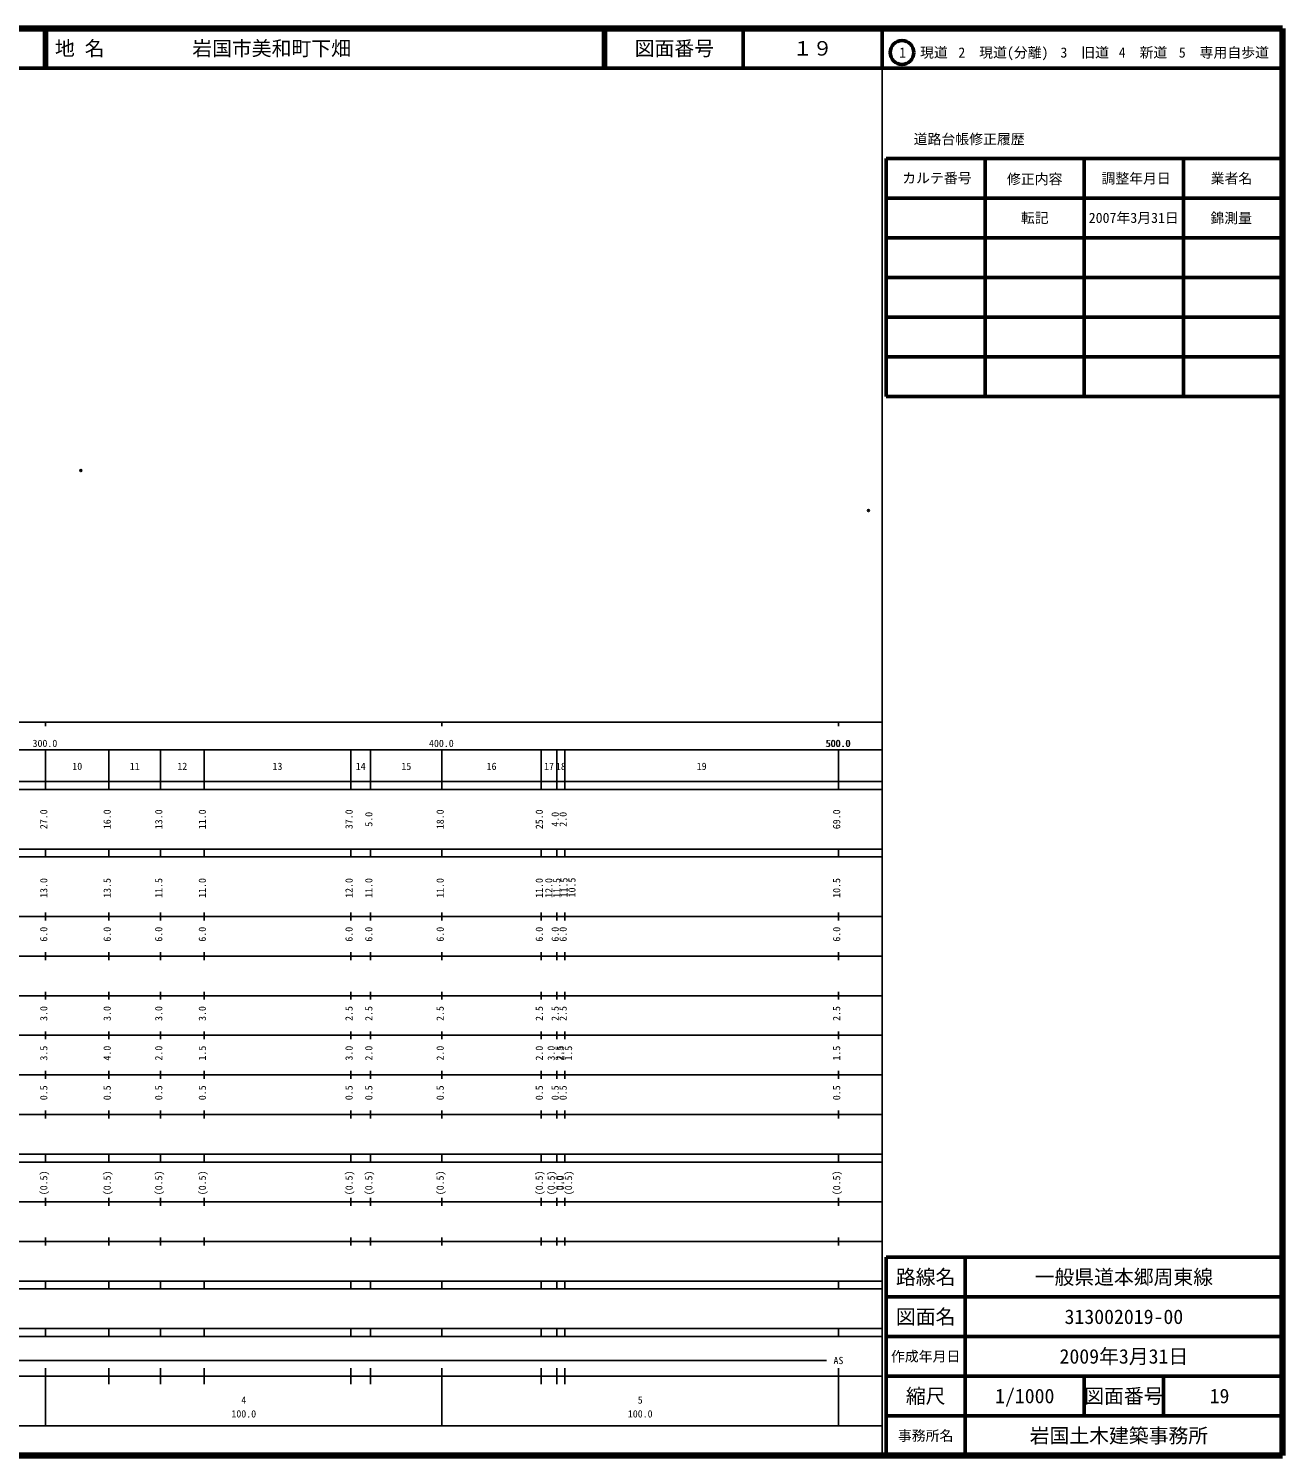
# Model space of a CAD drawing. Units: millimetres on the paper. Extents: x 40 to 680, y 20 to 380.
# Drawn here: x 363.7 to 680, y 20 to 380 of the extents above; entities that cross this region are included whole.
import ezdxf
from ezdxf.enums import TextEntityAlignment as Align

# ---------------------------------------------------------------- set-up
doc = ezdxf.new("R2010")
doc.units = ezdxf.units.MM
doc.header["$PDMODE"] = 32
doc.header["$PDSIZE"] = 0.5
doc.layers.add('M-OTRS', color=6, linetype='Continuous')
doc.layers.add('M-TTL-TXT', color=7, linetype='Continuous')
for name, color, linetype, lineweight in [('M-TTL', 2, 'Continuous', 140), ('M-TTL-BAND', 7, 'Continuous', 25), ('M-TTL-FRAM', 2, 'Continuous', 50), ('M-TTL-LINE', 7, 'Continuous', 50)]:
    doc.layers.add(name, color=color, linetype=linetype, lineweight=lineweight)
doc.styles.add('ＭＳ ゴシック', font='')
doc.styles.get('ＭＳ ゴシック').set_extended_font_data('MS Gothic')

msp = doc.modelspace()

# ---------------------------------------------------------------- linework, layer by layer
at = {"layer": 'M-OTRS'}
for p in [(376.909, 268.478), (575.562, 258.383)]:
    msp.add_point(p, dxfattribs=at)
at = {"layer": 'M-TTL'}
for p, q in [((680, 380), (40, 380)), ((680, 20), (680, 380)), ((40, 20), (680, 20))]:
    msp.add_line(p, q, dxfattribs=at)
at = {"layer": 'M-TTL-BAND'}
for p, q in [((579, 20), (579, 370)), ((40, 205), (579, 205)), ((368, 205), (368, 204)), ((468, 205), (468, 204)), ((568, 205), (568, 204)), ((68, 198), (579, 198)), ((368, 188), (368, 198)), ((384, 188), (384, 198)), ((397, 188), (397, 198)), ((408, 188), (408, 198)), ((445, 188), (445, 198)), ((450, 188), (450, 198)), ((468, 188), (468, 198)), ((493, 188), (493, 198)), ((497, 188), (497, 198)), ((499, 188), (499, 198)), ((568, 188), (568, 198)), ((40, 190), (579, 190)), ((40, 188), (579, 188)), ((40, 173), (579, 173)), ((368, 171), (368, 173)), ((384, 171), (384, 173)), ((397, 171), (397, 173)), ((408, 171), (408, 173)), ((445, 171), (445, 173)), ((450, 171), (450, 173)), ((468, 171), (468, 173)), ((493, 171), (493, 173)), ((497, 171), (497, 173)), ((499, 171), (499, 173)), ((568, 171), (568, 173)), ((40, 171), (579, 171)), ((40, 156), (579, 156)), ((368, 155), (368, 157)), ((384, 155), (384, 157)), ((397, 155), (397, 157)), ((408, 155), (408, 157)), ((445, 155), (445, 157)), ((450, 155), (450, 157)), ((468, 155), (468, 157)), ((493, 155), (493, 157)), ((497, 155), (497, 157)), ((499, 155), (499, 157)), ((568, 155), (568, 157)), ((46, 146), (579, 146)), ((368, 145), (368, 147)), ((384, 145), (384, 147)), ((397, 145), (397, 147)), ((408, 145), (408, 147)), ((445, 145), (445, 147)), ((450, 145), (450, 147)), ((468, 145), (468, 147)), ((493, 145), (493, 147)), ((497, 145), (497, 147)), ((499, 145), (499, 147)), ((568, 145), (568, 147)), ((368, 135), (368, 137)), ((384, 135), (384, 137)), ((397, 135), (397, 137)), ((408, 135), (408, 137)), ((445, 135), (445, 137)), ((450, 135), (450, 137)), ((468, 135), (468, 137)), ((493, 135), (493, 137)), ((497, 135), (497, 137)), ((499, 135), (499, 137)), ((568, 135), (568, 137)), ((52, 136), (579, 136)), ((46, 126), (579, 126)), ((368, 125), (368, 127)), ((384, 125), (384, 127)), ((397, 125), (397, 127)), ((408, 125), (408, 127)), ((445, 125), (445, 127)), ((450, 125), (450, 127)), ((468, 125), (468, 127)), ((493, 125), (493, 127)), ((497, 125), (497, 127)), ((499, 125), (499, 127)), ((568, 125), (568, 127)), ((52, 116), (579, 116)), ((368, 115), (368, 117)), ((384, 115), (384, 117)), ((397, 115), (397, 117)), ((408, 115), (408, 117)), ((445, 115), (445, 117)), ((450, 115), (450, 117)), ((468, 115), (468, 117)), ((493, 115), (493, 117)), ((497, 115), (497, 117)), ((499, 115), (499, 117)), ((568, 115), (568, 117)), ((46, 106), (579, 106)), ((368, 105), (368, 107)), ((384, 105), (384, 107)), ((397, 105), (397, 107)), ((408, 105), (408, 107)), ((445, 105), (445, 107)), ((450, 105), (450, 107)), ((468, 105), (468, 107)), ((493, 105), (493, 107)), ((497, 105), (497, 107)), ((499, 105), (499, 107)), ((568, 105), (568, 107)), ((40, 96), (579, 96)), ((40, 94), (579, 94)), ((368, 94), (368, 96)), ((384, 94), (384, 96)), ((397, 94), (397, 96)), ((408, 94), (408, 96)), ((445, 94), (445, 96)), ((450, 94), (450, 96)), ((468, 94), (468, 96)), ((493, 94), (493, 96)), ((497, 94), (497, 96)), ((499, 94), (499, 96)), ((568, 94), (568, 96)), ((49, 84), (579, 84)), ((368, 83), (368, 85)), ((384, 83), (384, 85)), ((397, 83), (397, 85)), ((408, 83), (408, 85)), ((445, 83), (445, 85)), ((450, 83), (450, 85)), ((468, 83), (468, 85)), ((493, 83), (493, 85)), ((497, 83), (497, 85)), ((499, 83), (499, 85)), ((568, 83), (568, 85)), ((40, 74), (579, 74)), ((368, 73), (368, 75)), ((384, 73), (384, 75)), ((397, 73), (397, 75)), ((408, 73), (408, 75)), ((445, 73), (445, 75)), ((450, 73), (450, 75)), ((468, 73), (468, 75)), ((493, 73), (493, 75)), ((497, 73), (497, 75)), ((499, 73), (499, 75)), ((568, 73), (568, 75)), ((40, 64), (579, 64)), ((40, 62), (579, 62)), ((368, 62), (368, 64)), ((384, 62), (384, 64)), ((397, 62), (397, 64)), ((408, 62), (408, 64)), ((445, 62), (445, 64)), ((450, 62), (450, 64)), ((468, 62), (468, 64)), ((493, 62), (493, 64)), ((497, 62), (497, 64)), ((499, 62), (499, 64)), ((568, 62), (568, 64)), ((40, 52), (579, 52)), ((368, 50), (368, 52)), ((384, 50), (384, 52)), ((397, 50), (397, 52)), ((408, 50), (408, 52)), ((445, 50), (445, 52)), ((450, 50), (450, 52)), ((468, 50), (468, 52)), ((493, 50), (493, 52)), ((497, 50), (497, 52)), ((499, 50), (499, 52)), ((568, 50), (568, 52)), ((40, 50), (579, 50)), ((71, 44), (565, 44)), ((40, 40), (579, 40)), ((368, 27.5), (368, 42)), ((384, 38), (384, 42)), ((397, 38), (397, 42)), ((408, 38), (408, 42)), ((445, 38), (445, 42)), ((450, 38), (450, 42)), ((468, 27.5), (468, 42)), ((493, 38), (493, 42)), ((497, 38), (497, 42)), ((499, 38), (499, 42)), ((568, 27.5), (568, 42)), ((68, 27.5), (579, 27.5))]:
    msp.add_line(p, q, dxfattribs=at)
at = {"layer": 'M-TTL-FRAM'}
for p, q in [((580, 347.197), (580, 287.197)), ((580, 347.197), (680, 347.197)), ((580, 287.197), (680, 287.197)), ((680, 70), (580, 70)), ((580, 70), (580, 20))]:
    msp.add_line(p, q, dxfattribs=at)
at = {"layer": 'M-TTL-LINE'}
for p, q in [((367.75, 380), (367.75, 370)), ((368.25, 380), (368.25, 370)), ((508.747, 380), (508.747, 370)), ((509.247, 380), (509.247, 370)), ((543.997, 380), (543.997, 370)), ((579, 380), (579, 370)), ((40, 370), (680, 370)), ((605, 347.197), (605, 287.197)), ((630, 347.197), (630, 287.197)), ((655, 347.197), (655, 287.197)), ((580, 337.197), (680, 337.197)), ((580, 327.197), (680, 327.197)), ((580, 317.197), (680, 317.197)), ((580, 307.197), (680, 307.197)), ((580, 297.197), (680, 297.197)), ((600, 70), (600, 20)), ((680, 60), (580, 60)), ((680, 50), (580, 50)), ((680, 40), (580, 40)), ((630, 40), (630, 30)), ((650, 40), (650, 30)), ((680, 30), (580, 30))]:
    msp.add_line(p, q, dxfattribs=at)
msp.add_circle((584.031, 373.958), 3, dxfattribs=at)

# ---------------------------------------------------------------- texts
at = {"layer": 'M-TTL-BAND', "style": 'ＭＳ ゴシック'}
for s, p in [('300.0', (367.844, 198.195)), ('400.0', (467.844, 198.195)), ('500.0', (567.844, 198.195)), ('500.0', (568, 198.195)), ('10', (376, 192.405)), ('11', (390.5, 192.405)), ('12', (402.5, 192.405)), ('13', (426.5, 192.405)), ('14', (447.5, 192.405)), ('15', (459, 192.405)), ('16', (480.5, 192.405)), ('17', (495, 192.405)), ('18', (498, 192.405)), ('19', (533.5, 192.405)), ('AS', (568, 42.5)), ('4', (418, 32.523)), ('5', (518, 32.523)), ('100.0', (418, 29.033)), ('100.0', (518, 29.033))]:
    msp.add_text(s, height=1.833, dxfattribs=at).set_placement(p, align=Align.BOTTOM_CENTER)
for s, p in [('27.0', (369, 180.5)), ('16.0', (385, 180.5)), ('13.0', (398, 180.5)), ('11.0', (409, 180.5)), ('37.0', (446, 180.5)), ('5.0', (451, 180.5)), ('18.0', (469, 180.5)), ('25.0', (494, 180.5)), ('4.0', (498, 180.5)), ('2.0', (500, 180.5)), ('69.0', (569, 180.5)), ('11.5', (500.22, 163.295)), ('10.5', (502.22, 163.295)), ('13.0', (369, 163.174)), ('13.5', (385, 163.174)), ('11.5', (398, 163.174)), ('11.0', (409, 163.174)), ('12.0', (446, 163.174)), ('11.0', (451, 163.174)), ('11.0', (469, 163.174)), ('11.0', (494, 163.174)), ('12.0', (496.393, 163.174)), ('11.5', (498.393, 163.174)), ('10.5', (569, 163.174)), ('6.0', (369, 151.5)), ('6.0', (385, 151.5)), ('6.0', (398, 151.5)), ('6.0', (409, 151.5)), ('6.0', (446, 151.5)), ('6.0', (451, 151.5)), ('6.0', (469, 151.5)), ('6.0', (494, 151.5)), ('6.0', (498, 151.5)), ('6.0', (500, 151.5)), ('6.0', (569, 151.5)), ('3.0', (369, 131.5)), ('3.0', (385, 131.5)), ('3.0', (398, 131.5)), ('3.0', (409, 131.5)), ('2.5', (446, 131.5)), ('2.5', (451, 131.5)), ('2.5', (469, 131.5)), ('2.5', (494, 131.5)), ('2.5', (498, 131.5)), ('2.5', (500, 131.5)), ('2.5', (569, 131.5)), ('3.5', (369, 121.5)), ('4.0', (385, 121.5)), ('2.0', (398, 121.5)), ('1.5', (409, 121.5)), ('3.0', (446, 121.5)), ('2.0', (451, 121.5)), ('2.0', (469, 121.5)), ('2.0', (494, 121.5)), ('3.0', (497, 121.5)), ('2.5', (499, 121.5)), ('2.5', (499.37, 121.5)), ('1.5', (501.37, 121.5)), ('1.5', (569, 121.5)), ('0.5', (369, 111.5)), ('0.5', (385, 111.5)), ('0.5', (398, 111.5)), ('0.5', (409, 111.5)), ('0.5', (446, 111.5)), ('0.5', (451, 111.5)), ('0.5', (469, 111.5)), ('0.5', (494, 111.5)), ('0.5', (498, 111.5)), ('0.5', (500, 111.5)), ('0.5', (569, 111.5)), ('(0.5)', (369, 88.764)), ('(0.5)', (385, 88.764)), ('(0.5)', (398, 88.764)), ('(0.5)', (409, 88.764)), ('(0.5)', (446, 88.764)), ('(0.5)', (451, 88.764)), ('(0.5)', (469, 88.764)), ('(0.5)', (494, 88.764)), ('(0.5)', (497, 88.764)), ('0.0', (499, 88.764)), ('0.0', (499.37, 88.764)), ('(0.5)', (501.37, 88.764)), ('(0.5)', (569, 88.764))]:
    msp.add_text(s, height=1.833, rotation=90, dxfattribs=at).set_placement(p, align=Align.BOTTOM_CENTER)
at = {"layer": 'M-TTL-TXT', "style": 'ＭＳ ゴシック'}
for s, p in [('地 名', (370.38, 375)), ('岩国市美和町下畑', (405.024, 375))]:
    msp.add_text(s, height=3.666, dxfattribs=at).set_placement(p, align=Align.MIDDLE_LEFT)
for s, height, p in [('図面番号', 3.666, (526.622, 375)), ('１９', 3.666, (561.497, 375)), ('1\u3000現道', 2.566, (589.448, 373.958)), ('2\u3000現道(分離)', 2.566, (609.619, 373.958)), ('3\u3000旧道', 2.566, (630.121, 373.958)), ('4\u3000新道', 2.566, (644.824, 373.958)), ('5\u3000専用自歩道', 2.566, (665.228, 373.958)), ('道路台帳修正履歴', 2.566, (600.968, 352.113)), ('カルテ番号', 2.566, (592.839, 342.277)), ('修正内容', 2.566, (617.509, 342.023)), ('調整年月日', 2.566, (643.089, 342.197)), ('業者名', 2.566, (667.134, 342.197)), ('転記', 2.566, (617.5, 332.245)), ('2007年3月31日', 2.566, (642.5, 332.245)), ('錦測量', 2.566, (667.077, 332.189)), ('路線名', 3.666, (590, 65)), ('路線名', 3.666, (590, 65)), ('一般県道本郷周東線', 3.666, (640, 65)), ('図面名', 3.666, (590, 55)), ('図面名', 3.666, (590, 55)), ('313002019-00', 3.666, (640, 55)), ('2009年3月31日', 3.666, (640, 45)), ('作成年月日', 2.566, (590, 45)), ('作成年月日', 2.566, (590, 45)), ('縮尺', 3.666, (590, 35)), ('縮尺', 3.666, (590, 35)), ('1/1000', 3.666, (615, 35)), ('図面番号', 3.666, (640, 35)), ('図面番号', 3.666, (640, 35)), ('19', 3.666, (664.125, 35)), ('事務所名', 2.566, (590, 25)), ('事務所名', 2.566, (590, 25)), ('岩国土木建築事務所 ', 3.666, (640, 25))]:
    msp.add_text(s, height=height, dxfattribs=at).set_placement(p, align=Align.MIDDLE_CENTER)

doc.saveas('drawing.dxf')
